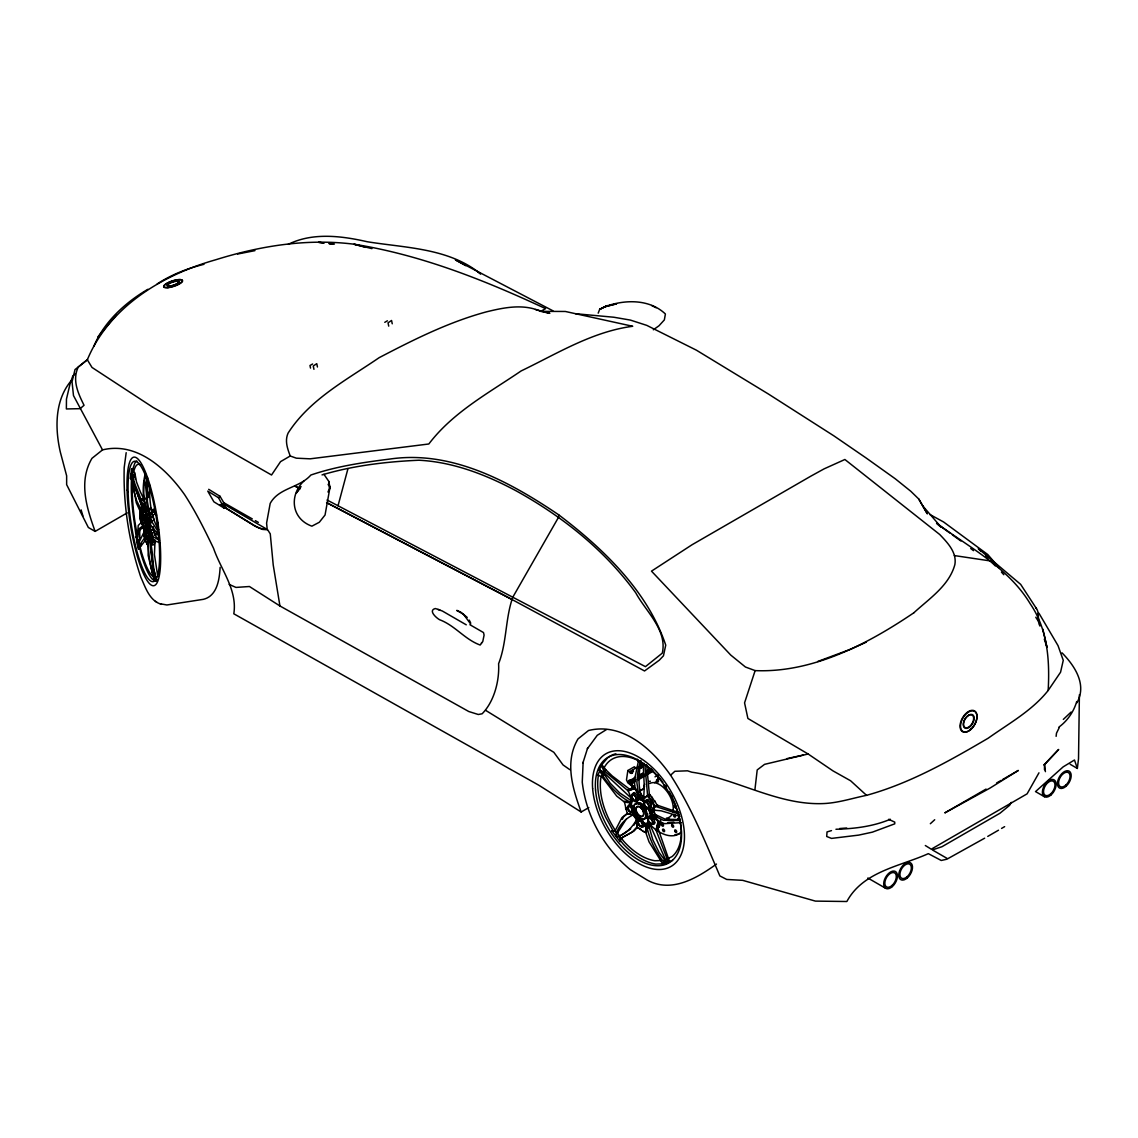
<?xml version="1.0" encoding="UTF-8"?>
<svg xmlns="http://www.w3.org/2000/svg" width="1138" height="1138" viewBox="0 0 1138 1138"><rect width="100%" height="100%" fill="white"/><g stroke="black" fill="none" stroke-linecap="round" stroke-linejoin="round"><path stroke-width="1.5" d="M139.135 537.236L139.135 532.399M146.02 541.688L148.21 545.742L148.153 555.458L151.425 569.484L154.299 581.02L155.508 580.835L152.549 579.384A60.954 12.888 81.2 0 1 140.486 551.973L139.903 546.069L140.884 550.109A57.284 12.105 81.2 0 0 152.222 575.871M984.669 838.18L946.859 859.218L941.24 860.47L928.324 853.656C899.874 866.445 863.145 871.367 846.857 901.509L815.42 901.111L742.687 880.343L726.698 879.446L719.842 875.919C705.219 841.537 690.951 806.714 670.595 775.22L674.848 771.294L687.565 770.81L691.748 772.19C736.883 778.648 778.136 805.832 824.339 803.528C838.72 802.774 852.504 798.207 866.53 795.334C909.916 783.399 949.59 760.838 988.182 738.206C1008.894 723.455 1032.18 710.653 1048.169 690.467C1049.833 660.595 1047.757 629.314 1030.26 603.851C1008.496 567.634 969.434 547.549 936.56 523.139M148.21 545.742L147.727 538.345L149.078 538.16C154.142 551.375 151.61 566.596 156.39 580.252L155.778 580.736L152.905 568.531L149.547 538.729L148.367 537.99M147.584 533.309C148.779 528.43 149.846 542.57 147.826 535.429M157.528 574.804L154.427 554.547L155.053 540.394L154.156 544.889L151.198 544.505C154.412 536.595 147.072 528.615 150.799 520.848L147.371 501.317L147.513 481.488M139.789 549.085L138.566 549.27L138.167 544.007L144.611 530.877L144.028 528.075M1039.933 626.042C1036.618 620.366 1040.36 612.927 1035.865 607.706M615.871 753.769A60.954 35.193 60 0 0 607.621 757.851L601.134 765.433L603.837 770.568L628.247 790.953L635.203 787.667M146.418 515.016L146.461 514.433A13.286 2.802 81.2 0 0 144.27 509.71L144.313 510.478A4.765 1.01 81.2 0 1 142.634 510.706L142.435 509.966L141.98 515.628A4.765 1.01 81.2 0 1 142.847 520.066M142.805 517.733A4.438 0.939 81.2 0 0 142.022 515.059L142.52 510.208L141.923 512.555L139.874 510.621L136.318 502.84L130.984 473.664L130.415 478.273L131.894 480.392M141.183 515.941A4.438 0.939 81.2 0 1 142.321 515.016L142.606 511.005M156.475 532.115L157.101 535.016L156.888 532.001M645.929 825.306L648.489 824.623L652.828 839.858L659.101 852.49L664.791 860.072L664.137 860.442L666.157 863.557L663.027 864.325L649.044 841.878L645.616 832.034L645.929 825.306L649.656 824.339L656 830.043L668.276 861.836L672.558 860.385M668.746 862.348L667.067 863.173L650.054 824.78L646.711 825.647L646.398 832.561L643.226 831.394L636.981 827.042L636.54 819.773C632.202 827.497 625.26 834.808 616.483 837.013L620.054 841.651L621.263 838.052L623.937 841.523A57.284 33.073 60 0 0 654.919 860.741L661.036 860.541M648.219 827.255L648.376 823.898M648.333 828.08L648.489 824.623M631.69 789.943L632.785 788.278L635.687 788.35L639.57 796.102L643.695 798.478L649.343 794.182L646.697 765.02M660.723 820.256L659.3 826.629L656 830.043L658.105 821.522L652.515 815.818L651.092 809.943L654.35 806.031L679.414 814.211M279.934 605.971L273.22 564.96L270.261 533.85L267.16 528.999L266.591 523.096L270.19 503.423C278.753 487.704 299.465 487.989 310.873 475.03C336.35 466.31 363.079 462.412 389.68 459.083C451.43 449.937 509.369 481.474 558.701 514.817L558.545 517.278L512.84 597.123C505.229 618.247 506.965 642.387 498.6 663.696C499.525 680.41 494.404 701.307 482.142 713.782L478.273 714.493L468.771 711.52L279.934 605.971L249.435 586.511L235.964 587.421L229.151 584.406M145.621 485.855L145.863 482.455M630.153 789.758L634.563 787.254M620.054 841.651L620.31 838.606L618.958 836.615L630.68 828.877M143.701 526.738L141.596 528.402C137.47 530.977 141.923 538.772 138.423 539.924L138.167 542.413L136.958 542.598L138.224 525.5L141.212 522.584L139.874 510.621M149.476 484.646C149.462 499.838 150.486 516.453 158.651 529.725M631.263 802.475L631.562 805.704A4.765 2.745 60 0 1 633.311 812.973L634.421 816.017L638.091 820.299A4.438 2.561 60 0 1 641.078 819.531A4.438 2.561 60 0 1 644.065 823.756L644.293 823.628A4.438 2.561 60 0 1 641.704 826.842L640.907 826.387A4.438 2.561 60 0 1 639.456 824.894M628.788 809.63A4.438 2.561 60 0 1 628.361 808.62L628.119 807.61A4.438 2.561 60 0 1 631.206 805.092L631.761 801.664M637.408 759.202L638.333 761.55L634.279 780.881L635.232 789.132L639.001 796.671L643.61 799.331L644.307 787.027L643.212 764.437L645.801 764.836M657.878 828.051L669.628 861.836M583.125 762.304L582.258 782.162C586.084 816.145 603.994 847.938 630.281 869.645L646.91 879.887C671.136 893.6 696.826 878.223 716.485 864.069M135.422 488.799L141.567 505.201L134 484.461L132.463 476.296L131.638 469.055L132.862 468.856L134.91 462.981A60.954 12.888 81.2 0 1 136.845 460.961M754.978 789.175L757.211 769.914L764.565 764.352L808.136 753.996L833.059 770.924L850.584 780.753L866.53 795.334M1056.121 736.343L1056.491 733.171L1059.378 727.353M640.097 765.974C642.543 765.149 641.704 770.227 640.097 767.026M1070.161 764.281L1077.345 768.435L1078.525 758.776L1079.393 694.735M141.994 509.497L142.876 511.047L141.254 500.251L142.293 498.729L145.266 498.842L143.9 499.283L140.273 491.644L136.532 482.057L134.739 472.569L133.587 472.37A57.284 12.105 81.2 0 1 140.714 464.958M220.132 567.393C219.421 579.27 217.273 596.028 203.318 599.342L166.902 604.975L160.387 603.78M643.07 763.754L640.936 762.09L640.04 762.602L637.877 771.863L636.882 782.745L639.001 796.671M636.64 768.776L634.35 766.77L627.863 770.511L626.483 779.886L627.849 782.844L632.828 786.699L634.478 785.732M588.801 807.596L581.148 812.006C572.727 788.606 564.306 762.204 577.976 738.946L588.531 730.496C622.813 722.118 652.302 749.273 670.595 775.22M145.01 474.631C142.25 486.694 142.478 499.61 147.229 511.09L146.873 511.872L145.18 508.245L144.298 499.269L143.232 498.586L142.506 499.966L141.937 499.468L145.664 498.216M93.942 346.108C103.899 321.997 125.607 302.224 147.912 289.28M323.96 474.318L328.711 481.26L329.977 487.42L325.055 515.002L319.309 522.271L311.883 526.169C291.228 518.757 288.938 495.186 304.031 480.833M643.61 799.331L647.565 795.206L644.919 765.348M145.892 474.446L144.071 483.081L143.701 493.75L145.18 508.245M1076.719 701.52C1073.803 711.577 1067.501 720.795 1058.98 727.054M599.399 770.198L600.281 769.686L597.763 775.362L601.803 776.628L616.711 796.088L624.506 802.119L630.082 802.859L631.334 798.25L603.368 772.204L599.399 770.198L601.134 765.433M630.082 802.859L631.505 798.634L627.977 790.355L631.974 787.937M147.385 477.732L146.105 482.768L147.286 501.204M601.547 775.76L600.878 777.88A57.284 33.073 60 0 0 614.975 829.858L615.487 830.527L611.931 830.811L615.644 835.918C618.076 825.904 625.516 817.909 634.976 814.026M615.644 835.918L626.071 819.374M126.176 452.682L124.198 467.59C123.174 504.66 128.978 541.944 140.785 577.08C145.408 587.208 149.391 600.978 161.61 604.363M644.691 784.182L643.425 789.047L640.395 790.796M338.029 505.756L347.972 468.614M151.724 545.258C155.181 537.207 147.727 529.07 151.468 521.176L148.637 508.629L151.07 508.259L154.128 520.322L150.799 520.848M631.49 802.148L631.96 800.91M603.368 772.204L605.615 769.544L612.23 775.96L629.755 789.331L627.977 790.355M605.146 771.18L605.615 769.544L602.016 764.921M142.762 509.497L141.923 512.555M587.407 748.719L597.265 735.304L606.398 729.614M582.841 763.185L587.734 747.709M600.21 769.914L602.358 773.2L603.026 771.066M603.865 768.435L603.994 768.008A57.284 33.073 60 0 1 637.024 759.999L639.186 761.336M913.857 612.785C867.682 644.037 812.518 673.056 755.134 670.609L744.565 702.857L747.894 718.462L808.136 753.996M147.058 543.907L144.441 538.189L138.665 546.283L141.098 545.884L146.261 539.156M131.638 469.055L131.012 473.451L132.463 476.296M1076.818 702.914C1087.217 684.863 1074.955 666.071 1062.024 652.842M650.367 768.534L651.334 770.227L650.509 770.711C649.556 766.742 648.276 771.578 650.083 771.464M601.803 776.628L604.164 774.096L610.167 783.2L619.655 792.887L631.832 801.024M603.581 775.604L604.164 774.096L603.24 772.688L602.358 773.2M598.19 313.163L599.683 309.337L604.392 306.862L616.455 303.846L604.392 306.862C624.15 299.479 649.186 298.64 665.403 313.988L664.35 319.906L659.002 325.767L653.326 329.792M631.22 802.816L631.533 801.792M640.936 760.511L640.04 762.602L638.333 761.55L639.229 761.038M143.232 498.586L143.801 499.909M142.506 499.966L142.847 499.226M155.01 542.229L151.681 542.741M637.721 820.043L637.977 819.573A4.765 2.745 60 0 1 643.667 822.859L646.597 823.741M622.301 819.317L623.78 816.572L627.721 813.457M618.176 831.963L616.398 832.988L614.975 831.067L621.931 817.639L627.251 813.442L633.197 815.05L627.251 813.442L625.616 807.326L625.729 809.289M1038.966 772.816L1027.102 793.84L931.254 849.19L925.322 845.52M1011.284 802.375L1009.591 805.334L999.975 813.229L941.98 846.715L932.363 849.915L947.015 858.365M146.873 511.872L148.637 508.629M329.977 487.42L327.986 492.014M656 830.043L659.3 826.629L660.168 823.044L657.636 825.818L657.522 827.653L656.74 827.411M633.852 825.278L636.526 821.351M631.69 801.422L633.212 799.089A4.438 2.561 60 0 1 632.643 798.136M1048.169 690.467L1060.559 672.231L1063.262 660.325L1058.027 645.63L1038.923 613.183M71.239 380.661C54.681 400.22 54.866 428.357 60.342 452.156L66.644 475.812L66.644 484.646L88.351 527.491L95.123 531.403L127.257 512.854M301.072 486.58L296.463 492.839L300.29 487.804M481.673 643.169L480.136 645.033C464.66 639.385 455.157 625.573 439.581 619.712C436.451 618.034 427.888 610.466 435.242 608.531L439.823 609.911M673.852 800.754L678.248 812.916L678.874 812.56L657.053 805.092L651.932 810.142L653.198 815.405L658.945 821.28L664.492 823.67L681.449 822.618M97.925 336.848L116.688 314.472M141.254 500.251L141.937 499.468M637.479 827.283L634.008 831.053L620.31 838.606L632.159 832.12L636.867 827.056L641.306 829.63M267.245 529.767L262.608 529.426L256.548 526.937L226.106 508.217L224.158 508.131L222.906 503.636L223.788 502.697L220.004 496.282L208.681 489.312M218.567 497.775L207.756 491.118L213.887 501.815L224.158 508.131L218.567 497.775L220.004 496.282M481.36 643.055L482.754 641.647L484.091 635.118L483.508 632.572L469.923 624.719M140.33 516.382L140.13 509.796L142.236 511.787L136.716 500.948L133.374 489.112L132.108 478.998M1063.319 719.401L1071.086 712.075M641.163 765.362C645.402 767.453 639.471 766.884 642.287 765.874M930.343 823.727L934.711 819.73M913.871 612.77C929.191 598.659 949.206 585.643 954.882 564.533C956.973 552.286 947.413 542.584 939.689 534.476L844.88 459.496L824.111 468.856L810.853 476.153L692.06 544.746L651.491 571.148L730.767 655.09L745.433 667.01L755.134 670.609M153.132 526.567L154.811 535.329M75.037 374.046L72.832 375.924L70.143 383.52L66.459 399.097L66.374 408.955L80.129 408.67L84.041 405.284C78.195 393.492 71.936 380.277 78.252 367.033L87.583 359.565L75.008 369.58L72.035 381.813L73.486 395.583L102.52 449.894C136.802 441.516 166.276 468.671 184.569 494.617C195.708 511.702 204.755 529.981 213.56 548.331C221 569.967 237.558 589.825 233.816 613.795L538.857 785.248L581.148 812.006M1036.064 791.123L1063.177 766.856L1074.485 759.999L1077.345 768.435M630.893 782.546L631.064 782.034A3.314 1.906 60 0 0 630.523 781.109L629.086 781.522L629.613 779.943L628.418 781.009A2.987 1.721 60 0 0 628.916 781.863L630.68 782.034C626.298 784.281 635.047 781.465 635.772 779.729M652.458 802.646L654.891 801.237L653.297 799.53L650.908 801.038L654.35 806.031M642.102 776.073C642.7 772.161 637.593 775.22 641.178 776.614M647.735 772.816L646.853 770.554L647.536 772.418L646.697 772.901L645.73 771.208M651.548 770.625L650.652 768.363M141.909 505.272L141.724 508.089M142.463 523.395L142.62 523.267A4.765 1.01 81.2 0 0 142.791 522.797M102.52 449.894L91.95 458.344C78.28 481.602 86.701 508.003 95.123 531.403M142.307 526.282L139.064 528.786L137.229 534.76L137.229 539.839L139.661 539.455M650.908 801.038L650.467 798.492L652.245 797.468L653.297 799.53M647.622 823.556L649.556 822.248A4.438 2.561 60 0 0 654.25 823.556L654.492 822.845A4.438 2.561 60 0 0 651.405 816.757L649.385 808.435A4.438 2.561 60 0 0 649.698 803.03L649.058 802.134A4.438 2.561 60 0 0 644.563 801.593L638.048 797.838A4.438 2.561 60 0 0 633.553 793.172L632.913 793.342A4.438 2.561 60 0 0 632.216 797.126M157.2 283.917C171.397 274.656 187.585 268.326 204.015 264.301M652.515 815.818L654.976 814.381L665.246 819.204L680.296 819.573M150.102 517.05L153.445 516.538M290.233 455.997L280.56 461.63L271.541 475.001L152.976 407.347L92.022 367.46L87.327 359.793C109.234 306.748 162.549 274.813 215.665 259.791C260.374 245.794 307.118 238.311 353.961 244.201C421.017 254.855 484.347 280.09 545.571 308.626L540.749 311.357C523.437 303.49 503.807 307.573 486.154 311.926C448.557 322.125 413.535 339.707 379.153 357.673C346.877 379.765 309.621 399.31 288.07 433.151C284.628 440.833 287.459 448.614 290.233 455.997L296.321 458.173L310.133 458.827L428.827 443.991C452.952 412.169 488.785 392.98 521.147 370.931C557.165 353.619 592.315 331.585 632.714 326.279L565.358 311.471L540.749 311.357L549.839 313.306L535.5 309.536M312.609 363.989L309.977 365.497L310.518 368.086M384.772 322.324L387.404 320.802M597.763 775.362L598.659 774.85L598.318 775.903A60.954 35.193 60 0 0 605.672 817.269L612.827 830.299M640.893 762.403C639.343 769.203 637.436 785.505 641.334 795.078L644.506 797.041M629.655 771.664L638.404 766.614M641.235 764.978L644.136 763.299M643.767 764.21L642.757 765.277M630.324 772.986L632.173 772.93L631.306 771.408L630.324 772.986L631.675 773.228L630.637 771.792M631.988 772.019L632.059 772.901L632.529 772.247M640.381 767.254L642.23 767.197L641.363 765.675L640.381 767.254L641.732 767.481M640.708 766.059L642.045 766.287M633.994 777.979L635.445 777.14L635.075 777.851M643.525 774.096L642.316 774.466A2.304 1.337 60 0 1 641.903 773.755C644.691 771.493 641.22 775.049 643.553 773.684M643.809 774.565L642.572 775.063L643.198 775.433M643.98 774.992L638.091 777.738M645.203 774.281L652.23 769.885M635.104 780.768L632.187 782.446L632.557 783.115M638.02 779.075L652.615 770.654M635.473 781.422L631.078 783.968L630.31 783.485L632.059 783.399M638.375 779.743L652.999 771.308M633.51 788.108L630.21 788.961M654.99 776.856L658.02 775.12L657.551 780.91L654.535 782.645M639.812 790.81L642.842 789.061M633.212 799.089L632.984 799.232A4.438 2.561 60 0 0 636.683 801.351A4.438 2.561 60 0 0 637.821 797.966L638.048 797.838M639.57 796.102L641.334 795.078L643.397 796.458M631.206 805.092L630.978 805.22A4.438 2.561 60 0 1 633.966 809.445A4.438 2.561 60 0 1 632.828 812.845L635.786 817.767M644.478 804.466A4.438 2.561 60 0 1 644.336 801.721L644.563 801.593M632.828 812.845L634.179 814.808M644.905 805.476A4.438 2.561 60 0 0 649.172 808.563L649.385 808.435M638.091 820.299L634.748 815.861M616.483 837.013L619.783 836.117L617.209 832.774M648.091 819.403A4.438 2.561 60 0 1 651.178 816.885L651.405 816.757M651.861 819.502L654.279 818.094M649.556 822.248L649.329 822.376A4.438 2.561 60 0 1 648.333 820.413M659.414 824.794L656.854 825.562M665.175 862.277L662.956 863.23L663.838 862.718L663.027 864.325M667.75 861.608L666.854 862.12L669.158 861.324M986.077 789.075L944.825 812.888L990.032 788.079L1018.339 770.44L1002.507 779.587M996.561 783.015L1001.056 780.426M987.741 836.416L998.495 830.199M1001.568 828.421L1004.641 826.643M148.907 538.587L148.324 538.9C147.954 553.338 150.287 567.649 155.124 581.234M149.547 515.116L152.876 514.604M149.149 512.797L152.478 512.285M666.854 859.162L664.137 860.442M668.148 858.521L672.017 856.601A57.284 33.073 60 0 0 681.15 827.667L680.154 822.091M667.835 858.621L668.76 858.152M288.227 244.357C312.637 232.209 341.628 235.893 367.304 241.754C405.683 247.942 449.154 248.056 480.634 273.974L478.074 271.982M866.317 642.145L850.883 649.144L817.71 661.491M147.257 536.709L148.111 535.102M148.182 536.837L146.404 535.344A4.765 1.01 81.2 0 0 144.327 530.849L143.018 526.553M650.751 771.08L649.229 769.188L649.385 770.696M150.131 530.251L153.459 529.725L155.095 535.244M890.343 819.26C873.173 826.473 854.41 828.777 835.946 829.261M646 823.727L648.76 822.361L648.333 821.636A4.765 2.745 60 0 1 650.083 816.401L650.424 813.898L648.304 809.047A4.765 2.745 60 0 1 643.71 802.532L643.809 801.92A13.286 7.667 60 0 0 637.835 798.463L637.934 799.203A4.765 2.745 60 0 1 633.34 800.412L632.813 799.772M154.768 579.768L156.916 579.441M322.026 474.902C353.42 465.57 386.28 461.687 418.926 460.221C453.422 462 486.196 474.788 516.353 490.947C562.485 516.524 604.534 549.91 635.729 592.784C645.673 611.248 667.593 630.153 662.288 653.141L645.445 666.655L327.033 500.009M831.494 830.612L827.027 831.921L826.714 836.487L831.522 838.407L858.721 835.107L872.391 832.148L894.738 823.841L894.753 822.134L888.678 819.303M658.105 821.522L658.945 821.28L658.518 824.709L657.736 824.453M151.454 509.227L151.866 512.427M637.934 799.559L637.678 799.63A3.528 2.034 60 0 1 637.095 799.559M786.899 758.633L803.144 755.063M237.6 254.03L254.955 250.644M646.583 823.528L647.849 823.414M134.199 477.021L132.975 477.22L132.193 473.479M130.415 478.273L131.624 478.088M143.004 510.478A4.438 0.939 81.2 0 0 144.213 512.356A4.438 0.939 81.2 0 0 144.526 509.255L147.215 514.333A4.438 0.939 81.2 0 1 148.865 515.827L149.092 516.865A4.438 0.939 81.2 0 1 148.993 522.2L149.718 530.948A4.438 0.939 81.2 0 1 150.856 537.691L150.757 538.359A4.438 0.939 81.2 0 1 149.576 537.861M146.859 515.158A4.438 0.939 81.2 0 1 146.916 514.39L147.215 514.333M147.855 521.147A4.438 0.939 81.2 0 0 148.68 522.257L148.993 522.2M148.267 531.915A4.438 0.939 81.2 0 1 149.419 530.991L149.718 530.948M148.879 533.637L152.193 533.125M136.958 542.598L134.199 521.986A60.954 12.888 81.2 0 1 131.51 479.055M147.968 536.923L146.816 536.368A4.438 0.939 81.2 0 0 146.503 534.177M138.566 549.27L137.271 543.879L139.362 543.822L138.423 539.924M157.058 576.44L157.912 576.297M155.778 580.736L156.987 580.536M651.633 812.845L652.401 812.745M839.645 828.535L846.715 828.009M679.201 820.526L663.383 820.27L653.198 815.405M667.85 822.518L673.881 822.177M663.923 863.813L655.815 864.083A60.954 35.193 60 0 1 622.856 843.628L620.95 841.138M152.179 537.136L153.801 540.522L159.917 542.755M632.756 789.075L635.232 789.132M575.572 313.718L613.795 317.232L630.409 320.091L646.797 325.383L696.342 350.148L768.178 393.876L833.884 435.854L866.246 458.073L895.265 478.785L910.813 491.289L918.779 499.041L927.228 513.679L918.779 499.041M611.931 830.811L614.975 831.067M323.889 242.92L318.626 242.337L323.903 243.034M329.152 243.504L334.43 244.087M329.181 243.731L332.694 244.186M954.369 555.572L990.373 560.934L995.295 565.885M137.271 543.879L138.167 544.007M371.927 248.625L353.961 244.201L365.782 247.373M651.092 809.943L661.093 810.797L679.884 816.373M637.821 797.966L644.336 801.721M437.945 609.484L442.312 610.992L466.267 624.819M159.462 540.422L153.402 536.894L150.7 530.038M645.616 832.034L643.226 831.394M633.368 781.109L631.803 780.526L631.661 779.331L631.448 780.583L630.665 779.9L631.86 781.991M632.913 781.379L631.618 780.881L632.159 781.82M146.93 519.497A4.765 1.01 81.2 0 0 148.111 522.513L148.765 530.251A4.765 1.01 81.2 0 0 147.855 532.797M631.476 772.318C627.948 770.568 632.785 776.472 631.576 771.237C634.734 775.832 628.56 769.26 632.685 772.005M155.365 601.333L156.546 601.902M651.676 305.525L656.128 307.744M225.068 507.704L254.002 525.486L259.749 528.188L264.158 529.241L265.68 528.544L222.906 503.636L226.106 508.217M649.656 771.706L648.418 771.379L648.873 772.161M511.403 599.185L326.578 502.598L510.72 598.816L644.535 670.965L659.315 660.182L663.454 655.801L665.73 645.146C647.593 590.978 603.254 548.616 558.701 514.817M552.968 310.83L455.399 259.877L465.783 265.68M929.732 514.419L943.573 521.972L987.784 554.547L999.164 567.762M252.323 518.928L223.788 502.697L224.94 505.457M255.339 520.635L258.34 522.342M1035.466 791.55L1044.4 796.7M867.839 878.01L885.705 888.323M642.33 825.576L643.112 826.032A4.438 2.561 60 0 0 644.563 826.202M220.132 504.547L223.119 506.382M485.642 710.354L553.836 752.303L563.04 764.935L569.882 769.701M645.886 765.504L647.593 766.557A57.284 33.073 60 0 1 662.857 782.247M149.604 524.077L158.296 534.405M936.645 523.452L949.732 532.925M952.35 534.817L960.913 541.019M643.639 764.565L642.515 765.205M643.567 764.807L643.297 765.49M641.789 766.969L642.415 766.073M938.352 525.016L940.97 526.979L922.847 506.04M151.71 540.906L154.754 541.005L155.067 540.081L152.037 539.981M970.7 548.516L973.488 550.664M629.712 783.584L633.34 786.386M135.593 536.709L136.716 537.62M157.641 522.043L157.641 524.689M627.863 770.511L630.139 772.531M158.794 539.156L155.934 536.51L153.132 529.654M467.234 617.436L460.776 612.173L456.751 610.395L463.536 614.307L470.677 624.022M654.976 814.381L657.266 816.728M980.7 551.162L978.296 548.616L1020.672 584.377L1036.419 608.531M985.494 556.24L987.884 558.786M1001.426 572.087L1003.801 574.718M145.436 540.891L144.725 538.231M652.287 797.539L649.343 794.182L649.812 794.722M647.565 795.206L655.275 806.117M647.366 796.131L649.841 798.933M158.481 532.2L151.468 521.176M632.956 814.694L636.668 819.957L636.981 827.042M616.54 835.406L617.379 836.501M665.261 864.069C656.27 852.803 649.329 839.929 646.711 825.647M140.856 522.214L142.961 524.988M222.906 503.636L224.499 505.926M144.526 509.255L146.916 514.39M599.328 770.426C607.123 783.072 616.554 795.135 630.054 802.048L624.307 801.28L625.758 807.61M1035.779 617.251L1038.297 621.12M146.617 543.438L147.599 545.002M648.589 772.332L647.394 770.241L648.617 769.573L649.357 770.54M640.353 777.083L639.158 775.006L639.314 775.96M639.556 776.372L640.054 777.254M638.646 776.898L639.143 777.78M632.671 769.914L633.496 771.336M654.819 801.124L657.053 805.092A1.679 0.967 60 0 1 658.361 806.159M328.114 484.333L328.598 485.272M469.24 620.125L470.663 622.941M639.784 791.977L641.448 795.263M147.67 478.216L147.044 476.95L146.062 487.377L147.229 511.09M649.172 808.563L651.178 816.885M153.331 568.431L155.437 574.391M149.078 538.16L151.198 544.505M1044.314 639.186L1047.045 647.394L1042.821 629.143M81.111 509.881L82.932 515.969M654.962 814.41L653.696 809.118M146.56 519.341C149.021 524.817 146.461 510.464 146.205 517.207M144.27 536.581C147.001 541.916 143.616 526.88 144 535.173M140.799 544.576L140.571 543.623L141.098 545.884M138.167 542.413L138.48 543.68M156.333 581.049L155.593 577.521M143.63 526.538L143.872 527.534M143.317 526.581L143.786 528.629M641.391 766.671L641.576 767.567M630.793 771.706L630.978 772.617M392.24 323.804L391.557 320.475L388.044 322.808L388.727 326.137M317.445 366.991L316.762 363.662L313.263 365.995L313.946 369.324M678.931 815.178L679.756 819.886A1.423 0.825 60 0 0 678.248 818.25A1.423 0.825 60 0 0 678.035 819.957M132.862 468.856L133.53 472.768M142.449 506.538C141.34 495.4 133.957 486.04 132.634 474.759L135.052 474.39L135.351 479.212M153.089 566.696L151.254 551.333M148.68 522.257L149.419 530.991M1045.409 771.649L1044.485 764.38L1058.681 749.444L1044.115 765.092L1044.485 764.38L1044.485 769.743M148.466 492.27L148.822 497.477M1038.197 613.538L1038.354 619.271M672.003 796.956A1.423 0.825 60 0 1 671.705 795.96M657.209 779.416A1.423 0.825 60 0 1 658.461 781.066A1.423 0.825 60 0 1 657.565 781.906A1.423 0.825 60 0 1 656.455 780.113M665.744 785.661A1.423 0.825 60 0 1 665.886 787.652A1.423 0.825 60 0 1 664.293 786.23A1.423 0.825 60 0 1 665.232 785.22M681.221 832.234A38.763 22.376 60 0 1 656.612 830.242M632.216 787.98A38.763 22.376 60 0 1 632.059 784.58M675.944 806.202A1.423 0.825 60 0 1 675.659 807.909A1.423 0.825 60 0 1 674.222 806.131A1.423 0.825 60 0 1 675.488 805.633M649.727 783.527A19.488 11.252 60 0 1 666.37 790.611A19.488 11.252 60 0 1 672.786 812.219M671.406 815.263A19.488 11.252 60 0 1 666.37 818.165M680.638 832.959A38.763 22.376 60 0 1 674.962 834.709M650.31 781.152A1.423 0.825 60 0 1 649.073 781.265M654.478 809.403A7.482 4.324 60 0 1 653.767 812.048M668.461 819.929A1.423 0.825 60 0 1 669.983 819.801M644.577 786.643A1.423 0.825 60 0 1 643.952 785.746M649.172 795.633A1.679 0.967 60 0 1 649.77 796.159M669.272 791.892A57.284 33.073 60 0 1 673.155 799.274M639.641 821.095A4.438 2.561 60 0 1 640.068 818.734M638.887 823.94A4.438 2.561 60 0 1 638.318 820.171M651.377 807.326A4.438 2.561 60 0 1 649.357 807.439M645.829 801.579A4.438 2.561 60 0 1 648.176 799.658M637.636 800.455A4.438 2.561 60 0 1 636.085 799.786M633.397 795.306A4.438 2.561 60 0 1 634.321 792.532M638.902 800.114A4.438 2.561 60 0 1 638.318 800.412M633.041 812.717A4.438 2.561 60 0 1 630.808 812.077M630.039 811.422A4.438 2.561 60 0 1 629.357 810.583M634.463 811.892A4.438 2.561 60 0 1 632.23 811.266M629.485 805.86A4.438 2.561 60 0 1 630.466 804.011M639.328 802.717A8.763 5.064 60 0 1 644.065 805.661M645.431 807.454A8.763 5.064 60 0 1 646.526 809.459M647.636 813.585A8.763 5.064 60 0 1 646.228 817.994M636.057 803.698A8.763 5.064 60 0 1 645.886 809.829A8.763 5.064 60 0 1 642.956 818.99M641.391 818.478A8.763 5.064 60 0 1 639.769 817.482M654.663 823.556A4.438 2.561 60 0 1 652.43 822.93M648.959 806.501A3.528 2.034 60 0 0 650.154 806.828L650.666 806.7A3.528 2.034 60 0 0 651.206 803.698M646.512 801.664A3.528 2.034 60 0 1 648.034 800.412M648.646 800.583A3.528 2.034 60 0 1 649.272 800.939M649.869 801.465A3.528 2.034 60 0 1 650.424 802.134M633.994 795.149A3.528 2.034 60 0 1 635.559 793.2M638.959 798.023A3.528 2.034 60 0 1 638.176 799.488M634.151 810.896A3.528 2.034 60 0 1 632.444 810.697M629.968 806.558A3.528 2.034 60 0 1 629.997 805.86L630.196 805.291A3.528 2.034 60 0 1 630.993 804.651M640.794 819.246A3.528 2.034 60 0 1 641.249 819.019M641.789 818.99A3.528 2.034 60 0 1 642.401 819.161M644.805 824.95A3.528 2.034 60 0 1 644.407 825.278M654.919 822.333A3.528 2.034 60 0 1 652.814 822.447M654.734 818.862A3.528 2.034 60 0 1 655.075 819.659M154.882 514.589A7.482 1.579 81.2 0 1 156.56 515.158M136.958 533.366A57.284 12.105 81.2 0 1 132.435 481.573M146.276 533.139A4.438 0.939 81.2 0 0 144.626 531.645L144.939 531.602A4.438 0.939 81.2 0 0 144.882 532.385M147.115 536.311A4.438 0.939 81.2 0 1 146.162 538.985L145.877 538.374A4.438 0.939 81.2 0 1 145.607 537.534M142.606 506.211A4.438 0.939 81.2 0 1 142.947 503.636L143.189 503.593A4.438 0.939 81.2 0 1 144.839 509.198M142.748 522.925A4.438 0.939 81.2 0 1 142.179 521.929M148.096 522.655A8.763 1.849 81.2 0 1 147.983 531.119M142.904 522.911A4.438 0.939 81.2 0 1 142.691 523.067M146.816 520.55A8.763 1.849 81.2 0 1 147.527 529.711A8.763 1.849 81.2 0 1 145.579 530.493M143.63 514.575A8.763 1.849 81.2 0 1 146.318 518.473M146.489 519.597A3.528 0.74 81.2 0 0 147.371 521.489L147.556 521.46A3.528 0.74 81.2 0 0 147.584 517.42A3.528 0.74 81.2 0 0 146.276 514.604A3.528 0.74 81.2 0 0 146.304 518.772M144.199 536.851A3.528 0.74 81.2 0 0 145.451 538.359A3.528 0.74 81.2 0 0 145.052 533.58A3.528 0.74 81.2 0 0 143.815 532.271L143.744 532.812A3.528 0.74 81.2 0 0 144.014 536.026M147.712 535.543A3.528 0.74 81.2 0 0 149.064 538.103A3.528 0.74 81.2 0 0 148.822 533.366A3.528 0.74 81.2 0 0 147.513 531.802L147.442 532.328A3.528 0.74 81.2 0 0 147.428 533.011M140.145 516.68C141.226 528.075 143.004 515.358 140.145 516.68M153.203 509.312L153.843 512.228L153.203 509.312M154.284 510.934L154.91 513.85L154.284 510.934M140.059 515.727L139.988 516.268A3.528 0.74 81.2 0 0 141.112 522.015A3.528 0.74 81.2 0 0 141.596 518.43A3.528 0.74 81.2 0 0 140.059 515.727M627.778 806.686L627.579 807.269A3.528 2.034 60 0 0 630.637 812.361A3.528 2.034 60 0 0 631.946 808.506A3.528 2.034 60 0 0 627.778 806.686M628.148 807.112L627.977 807.582A2.945 1.693 60 0 0 630.537 811.835A2.945 1.693 60 0 0 631.633 808.62A2.945 1.693 60 0 0 628.148 807.112M638.034 821.067L637.835 821.636A3.528 2.034 60 0 0 640.893 826.729A3.528 2.034 60 0 0 642.202 822.874A3.528 2.034 60 0 0 638.034 821.067M638.404 821.48L638.233 821.963A2.945 1.693 60 0 0 640.794 826.216A2.945 1.693 60 0 0 641.889 822.987A2.945 1.693 60 0 0 638.404 821.48M648.134 818.45L647.949 819.019A3.528 2.034 60 0 0 651.007 824.125A3.528 2.034 60 0 0 652.316 820.256A3.528 2.034 60 0 0 648.134 818.45M648.518 818.862L648.347 819.346A2.945 1.693 60 0 0 650.908 823.599A2.945 1.693 60 0 0 651.989 820.37A2.945 1.693 60 0 0 648.518 818.862M648.973 770.526L647.892 770.44L648.973 770.526M968.566 715.418L967.243 716.385A7.198 4.154 -60 0 0 964.668 727.324A7.198 4.154 -60 0 0 973.189 721.122A7.198 4.154 -60 0 0 968.566 715.418M177.912 283.191L176.959 283.817A5.975 1.65 -18.3 0 1 167.684 285.851A5.975 1.65 -18.3 0 1 173.915 281.74A5.975 1.65 -18.3 0 1 177.912 283.191M633.923 778.506L632.927 779.089L633.923 778.506M641.135 774.366L640.168 774.921L640.922 776.216L641.889 775.661L641.135 774.366M604.15 307.175L599.683 309.337L607.564 305.581L604.15 307.175M635.473 800.384L635.047 800.498A2.945 1.693 60 0 1 631.974 796.771A2.945 1.693 60 0 1 634.819 796.017A2.945 1.693 60 0 1 635.473 800.384M635.758 800.896L635.246 801.024A3.528 2.034 60 0 1 631.562 796.557A3.528 2.034 60 0 1 634.961 795.661A3.528 2.034 60 0 1 635.758 800.896M647.949 807.582L647.536 807.696A2.945 1.693 60 0 1 644.464 803.969A2.945 1.693 60 0 1 647.294 803.229A2.945 1.693 60 0 1 647.949 807.582M648.233 808.094L647.735 808.236A3.528 2.034 60 0 1 644.051 803.755A3.528 2.034 60 0 1 647.451 802.873A3.528 2.034 60 0 1 648.233 808.094M142.99 511.616L142.805 511.645A3.528 0.74 81.2 0 1 141.453 506.396A3.528 0.74 81.2 0 1 142.691 506.225A3.528 0.74 81.2 0 1 142.99 511.616M639.883 807.07L638.916 806.657A5.334 3.087 60 0 0 636.996 812.56A5.334 3.087 60 0 0 643.311 815.249A5.334 3.087 60 0 0 639.883 807.07M299.963 488.7L295.254 486.225L299.948 488.686M144.113 518.615L143.758 517.989A5.334 1.124 81.2 0 0 143.061 523.494A5.334 1.124 81.2 0 0 145.365 527.52A5.334 1.124 81.2 0 0 144.113 518.615M329.238 484.418L328.711 481.26L329.707 488.899L329.238 484.418M1050.744 793.84A8.122 4.694 -60 0 0 1053.319 781.251A8.122 4.694 -60 0 0 1043.702 789.772A8.122 4.694 -60 0 0 1050.744 793.84M1065.808 785.149A8.122 4.694 -60 0 0 1068.383 772.56A8.122 4.694 -60 0 0 1058.767 781.081A8.122 4.694 -60 0 0 1065.808 785.149M1051.028 794.921A9.716 5.605 -60 0 0 1054.115 779.871A9.716 5.605 -60 0 0 1042.621 790.071A9.716 5.605 -60 0 0 1051.028 794.921M1066.093 786.23A9.716 5.605 -60 0 0 1069.179 771.18A9.716 5.605 -60 0 0 1057.686 781.365A9.716 5.605 -60 0 0 1066.093 786.23M907.114 876.758A8.122 4.694 -60 0 0 909.689 864.169A8.122 4.694 -60 0 0 900.087 872.704A8.122 4.694 -60 0 0 907.114 876.758M892.05 885.464A8.122 4.694 -60 0 0 894.624 872.874A8.122 4.694 -60 0 0 885.023 881.395A8.122 4.694 -60 0 0 892.05 885.464M907.413 877.853A9.716 5.605 -60 0 0 910.485 862.803A9.716 5.605 -60 0 0 898.992 872.988A9.716 5.605 -60 0 0 907.413 877.853M892.348 886.545A9.716 5.605 -60 0 0 895.421 871.495A9.716 5.605 -60 0 0 883.927 881.694A9.716 5.605 -60 0 0 892.348 886.545M662.572 829.815A1.423 0.825 60 0 0 664.094 831.693A1.423 0.825 60 0 0 664.094 829.673A1.423 0.825 60 0 0 662.572 829.815M671.633 825.32A1.423 0.825 60 0 0 673.141 827.212A1.423 0.825 60 0 0 673.141 825.192A1.423 0.825 60 0 0 671.633 825.32M661.448 824.353A1.423 0.825 60 0 0 662.97 826.245A1.423 0.825 60 0 0 662.97 824.225A1.423 0.825 60 0 0 661.448 824.353M674.678 830.598A1.423 0.825 60 0 0 676.185 832.49A1.423 0.825 60 0 0 676.185 830.47A1.423 0.825 60 0 0 674.678 830.598M673.454 815.221A1.423 0.825 60 0 0 674.976 817.112A1.423 0.825 60 0 0 674.976 815.093A1.423 0.825 60 0 0 673.454 815.221M592.642 788.648A65.065 37.568 60 0 0 665.076 868.82A65.065 37.568 60 0 0 657.636 772.901A65.065 37.568 60 0 0 592.642 788.648M595.544 790A60.954 35.193 60 0 0 663.397 865.108A60.954 35.193 60 0 0 656.413 775.263A60.954 35.193 60 0 0 595.544 790M633.596 807.781A8.905 5.149 60 0 0 643.055 819.545A8.905 5.149 60 0 0 643.055 806.942A8.905 5.149 60 0 0 633.596 807.781M633.667 807.994A8.606 4.965 60 0 0 642.799 819.346A8.606 4.965 60 0 0 642.799 807.169A8.606 4.965 60 0 0 633.667 807.994M635.744 809.772A5.718 3.3 60 0 0 642.202 816.629A5.718 3.3 60 0 0 641.32 808.108A5.718 3.3 60 0 0 635.744 809.772M127.058 490.25A65.065 13.756 81.2 0 0 153.573 585.729A65.065 13.756 81.2 0 0 150.842 488.23A65.065 13.756 81.2 0 0 127.058 490.25M128.125 492.213A60.954 12.888 81.2 0 0 152.961 581.66A60.954 12.888 81.2 0 0 150.401 490.336A60.954 12.888 81.2 0 0 128.125 492.213M141.837 518.003A8.905 1.878 81.2 0 0 145.294 531.759A8.905 1.878 81.2 0 0 145.294 519.156A8.905 1.878 81.2 0 0 141.837 518.003M141.709 518.203A8.606 1.821 81.2 0 0 145.052 531.489A8.606 1.821 81.2 0 0 145.052 519.312A8.606 1.821 81.2 0 0 141.709 518.203M142.478 519.255A5.718 1.209 81.2 0 0 144.512 528.544A5.718 1.209 81.2 0 0 144.839 521.204A5.718 1.209 81.2 0 0 142.478 519.255M167.969 287.701A9.986 2.76 -18.3 0 0 182.635 280.986A9.986 2.76 -18.3 0 0 168.794 282.452A9.986 2.76 -18.3 0 0 167.969 287.701M168.083 287.359A9.645 2.66 -18.3 0 0 182.251 280.873A9.645 2.66 -18.3 0 0 168.879 282.281A9.645 2.66 -18.3 0 0 168.083 287.359M169.704 286.065A6.401 1.764 -18.3 0 0 179.164 281.783A6.401 1.764 -18.3 0 0 170.344 282.665A6.401 1.764 -18.3 0 0 169.704 286.065M970.742 729.501A12.02 6.942 -60 0 0 974.555 710.88A12.02 6.942 -60 0 0 960.33 723.484A12.02 6.942 -60 0 0 970.742 729.501M970.87 729.33A11.608 6.7 -60 0 0 974.541 711.335A11.608 6.7 -60 0 0 960.813 723.526A11.608 6.7 -60 0 0 970.87 729.33M969.078 727.481A7.71 4.452 -60 0 0 973.289 715.29A7.71 4.452 -60 0 0 963.858 721.421A7.71 4.452 -60 0 0 969.078 727.481"/></g></svg>
